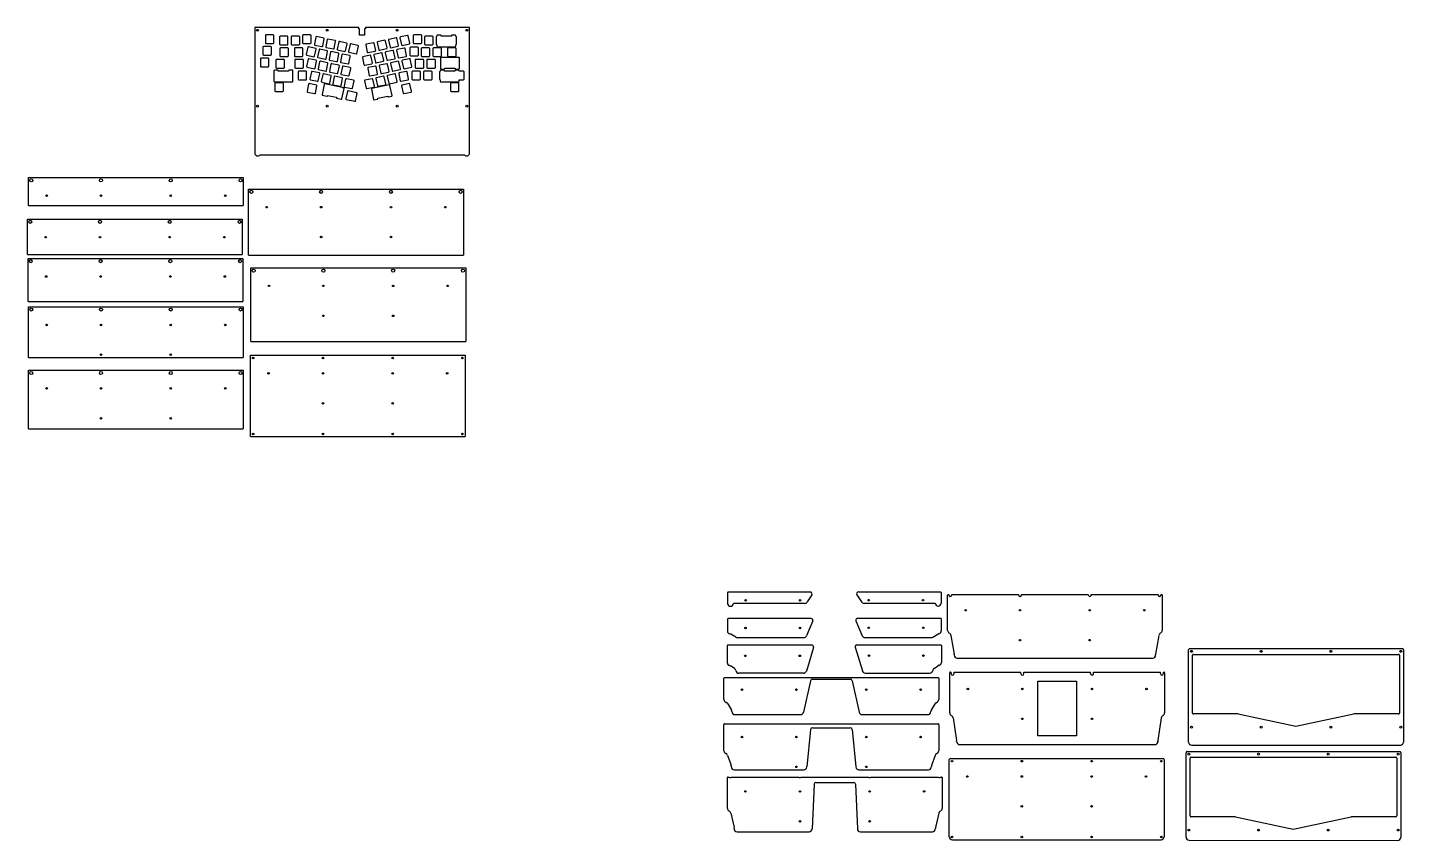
# Model space of a CAD drawing. Header units: millimetres. Extents: x -3370 to 1009, y -7 to 1403.
# Drawn here: x -3370 to -1120, y 74 to 1403 of the extents above; entities that cross this region are included whole.
import ezdxf

# ---------------------------------------------------------------- set-up
doc = ezdxf.new("R2010")
doc.units = ezdxf.units.MM
doc.layers.get('0').update_dxf_attribs({"lineweight": 25, "true_color": 0xffffff})

msp = doc.modelspace()

# ---------------------------------------------------------------- linework, layer by layer
at = {"color": 7, "linetype": 'Continuous', "lineweight": 25, "true_color": 0xffffff}
for p, q in [((-2998.5, 1403.4), (-2998.5, 1198.4)), ((-2828.4, 1403.4), (-2998.5, 1403.4)), ((-2828.4, 1401.4), (-2828.4, 1403.4)), ((-2827.3, 1401.4), (-2828.4, 1401.4)), ((-2827.3, 1390.7), (-2827.3, 1401.4)), ((-2818.9, 1401.4), (-2818.9, 1390.7)), ((-2817.7, 1401.4), (-2818.9, 1401.4)), ((-2817.7, 1403.4), (-2817.7, 1401.4)), ((-2647.2, 1403.4), (-2817.7, 1403.4)), ((-2647.2, 1198.4), (-2647.2, 1403.4)), ((-2981.2, 1390.4), (-2981.2, 1378.4)), ((-2968.2, 1391.4), (-2980.2, 1391.4)), ((-2980.2, 1377.4), (-2968.2, 1377.4)), ((-2967.2, 1378.4), (-2967.2, 1390.4)), ((-2958.2, 1388.3), (-2958.2, 1376.3)), ((-2945.2, 1389.3), (-2957.2, 1389.3)), ((-2957.2, 1375.3), (-2945.2, 1375.3)), ((-2944.2, 1376.3), (-2944.2, 1388.3)), ((-2939.1, 1388.3), (-2939.1, 1376.3)), ((-2926.1, 1389.3), (-2938.1, 1389.3)), ((-2938.1, 1375.3), (-2926.1, 1375.3)), ((-2925.1, 1376.3), (-2925.1, 1388.3)), ((-2920.5, 1390.4), (-2920.5, 1378.4)), ((-2907.5, 1391.4), (-2919.5, 1391.4)), ((-2919.5, 1377.4), (-2907.5, 1377.4)), ((-2906.5, 1378.4), (-2906.5, 1390.4)), ((-2898.6, 1387.8), (-2901.1, 1376)), ((-2900.3, 1374.8), (-2888.6, 1372.4)), ((-2885.7, 1386), (-2897.4, 1388.5)), ((-2887.4, 1373.1), (-2884.9, 1384.9)), ((-2879.9, 1383.8), (-2882.4, 1372.1)), ((-2867, 1382.1), (-2878.8, 1384.6)), ((-2868.7, 1369.2), (-2866.3, 1380.9)), ((-2861.3, 1379.9), (-2863.8, 1368.1)), ((-2848.4, 1378.1), (-2860.1, 1380.6)), ((-2850.1, 1365.2), (-2847.6, 1376.9)), ((-2842.7, 1375.9), (-2845.2, 1364.2)), ((-2829.8, 1374.2), (-2841.5, 1376.7)), ((-2831.5, 1361.2), (-2829, 1373)), ((-2818.9, 1390.7), (-2827.3, 1390.7)), ((-2817, 1375), (-2814.5, 1363.2)), ((-2804.5, 1378.6), (-2816.2, 1376.1)), ((-2800.8, 1366.1), (-2803.3, 1377.9)), ((-2798.4, 1378.9), (-2795.9, 1367.2)), ((-2785.9, 1382.6), (-2797.6, 1380.1)), ((-2782.2, 1370.1), (-2784.7, 1381.8)), ((-2779.7, 1382.9), (-2777.3, 1371.1)), ((-2767.2, 1386.6), (-2779, 1384.1)), ((-2776.1, 1370.4), (-2764.3, 1372.9)), ((-2763.6, 1374.1), (-2766.1, 1385.8)), ((-2761.1, 1386.8), (-2758.6, 1375.1)), ((-2748.6, 1390.5), (-2760.3, 1388)), ((-2757.4, 1374.3), (-2745.7, 1376.8)), ((-2744.9, 1378), (-2747.4, 1389.8)), ((-2739.5, 1390.4), (-2739.5, 1378.4)), ((-2726.5, 1391.4), (-2738.5, 1391.4)), ((-2738.5, 1377.4), (-2726.5, 1377.4)), ((-2725.5, 1378.4), (-2725.5, 1390.4)), ((-2720.9, 1388.3), (-2720.9, 1376.3)), ((-2707.9, 1389.3), (-2719.9, 1389.3)), ((-2719.9, 1375.3), (-2707.9, 1375.3)), ((-2706.9, 1376.3), (-2706.9, 1388.3)), ((-2701.8, 1388.3), (-2701.8, 1376.3)), ((-2700.8, 1389.9), (-2700.8, 1389.3)), ((-2700.8, 1389.3), (-2700.8, 1389.3)), ((-2700.8, 1375.3), (-2700.8, 1375.3)), ((-2700.8, 1375.3), (-2700.8, 1372.9)), ((-2694.8, 1390.9), (-2699.8, 1390.9)), ((-2693.8, 1389.3), (-2693.8, 1389.9)), ((-2676.9, 1389.3), (-2693.8, 1389.3)), ((-2676.9, 1389.9), (-2676.9, 1389.3)), ((-2670.9, 1390.9), (-2675.9, 1390.9)), ((-2669.9, 1389.3), (-2669.9, 1389.9)), ((-2669.8, 1389.3), (-2669.9, 1389.3)), ((-2669.9, 1372.9), (-2669.9, 1375.3)), ((-2669.9, 1375.3), (-2669.8, 1375.3)), ((-2668.8, 1376.3), (-2668.8, 1388.3)), ((-2989.4, 1352.3), (-2989.4, 1340.3)), ((-2976.4, 1353.3), (-2988.4, 1353.3)), ((-2985.4, 1371.4), (-2985.4, 1359.4)), ((-2972.4, 1372.4), (-2984.4, 1372.4)), ((-2984.4, 1358.4), (-2972.4, 1358.4)), ((-2975.4, 1340.3), (-2975.4, 1352.3)), ((-2971.4, 1359.4), (-2971.4, 1371.4)), ((-2964, 1350.2), (-2964, 1338.2)), ((-2951, 1351.2), (-2963, 1351.2)), ((-2957.6, 1369.2), (-2957.6, 1357.2)), ((-2944.6, 1370.2), (-2956.6, 1370.2)), ((-2956.6, 1356.2), (-2944.6, 1356.2)), ((-2950, 1338.2), (-2950, 1350.2)), ((-2943.6, 1357.2), (-2943.6, 1369.2)), ((-2933.8, 1369.2), (-2933.8, 1357.2)), ((-2933.1, 1350.2), (-2933.1, 1338.2)), ((-2920.8, 1370.2), (-2932.8, 1370.2)), ((-2932.8, 1356.2), (-2920.8, 1356.2)), ((-2920.1, 1351.2), (-2932.1, 1351.2)), ((-2919.8, 1357.2), (-2919.8, 1369.2)), ((-2919.1, 1338.2), (-2919.1, 1350.2)), ((-2911.9, 1371.1), (-2914.4, 1359.4)), ((-2911.2, 1351.5), (-2913.7, 1339.8)), ((-2913.6, 1358.2), (-2901.8, 1355.7)), ((-2898.9, 1369.4), (-2910.7, 1371.9)), ((-2898.2, 1349.8), (-2910, 1352.3)), ((-2900.7, 1356.5), (-2898.2, 1368.2)), ((-2893.2, 1367.2), (-2895.7, 1355.4)), ((-2895, 1354.2), (-2883.2, 1351.7)), ((-2880.3, 1365.4), (-2892, 1367.9)), ((-2882, 1352.5), (-2879.5, 1364.3)), ((-2881.7, 1370.9), (-2869.9, 1368.4)), ((-2874.6, 1363.2), (-2877.1, 1351.5)), ((-2876.3, 1350.3), (-2864.6, 1347.8)), ((-2861.7, 1361.5), (-2873.4, 1364)), ((-2863.4, 1348.6), (-2860.9, 1360.3)), ((-2863, 1366.9), (-2851.3, 1364.4)), ((-2856, 1359.2), (-2858.5, 1347.5)), ((-2843, 1357.5), (-2854.8, 1360)), ((-2844.8, 1344.6), (-2842.3, 1356.3)), ((-2844.4, 1363), (-2832.7, 1360.5)), ((-2822.4, 1354.3), (-2819.9, 1342.6)), ((-2809.9, 1358), (-2821.6, 1355.5)), ((-2813.3, 1362.5), (-2801.6, 1364.9)), ((-2806.2, 1345.5), (-2808.7, 1357.3)), ((-2803.7, 1358.3), (-2801.2, 1346.6)), ((-2791.2, 1362), (-2803, 1359.5)), ((-2794.7, 1366.4), (-2783, 1368.9)), ((-2787.6, 1349.5), (-2790, 1361.2)), ((-2785.1, 1362.3), (-2782.6, 1350.5)), ((-2772.6, 1366), (-2784.3, 1363.5)), ((-2781.4, 1349.8), (-2769.7, 1352.3)), ((-2768.9, 1353.4), (-2771.4, 1365.2)), ((-2766.5, 1366.2), (-2764, 1354.5)), ((-2754, 1369.9), (-2765.7, 1367.4)), ((-2762.8, 1353.7), (-2751.1, 1356.2)), ((-2745.3, 1352.3), (-2757.1, 1349.8)), ((-2750.3, 1357.4), (-2752.8, 1369.1)), ((-2744.9, 1370.3), (-2744.9, 1358.3)), ((-2741.7, 1339.8), (-2744.2, 1351.5)), ((-2731.9, 1371.3), (-2743.9, 1371.3)), ((-2743.9, 1357.3), (-2731.9, 1357.3)), ((-2736.3, 1350.2), (-2736.3, 1338.2)), ((-2723.3, 1351.2), (-2735.3, 1351.2)), ((-2730.9, 1358.3), (-2730.9, 1370.3)), ((-2726.3, 1369.2), (-2726.3, 1357.2)), ((-2713.3, 1370.2), (-2725.3, 1370.2)), ((-2725.3, 1356.2), (-2713.3, 1356.2)), ((-2722.3, 1338.2), (-2722.3, 1350.2)), ((-2717.2, 1350.2), (-2717.2, 1338.2)), ((-2704.2, 1351.2), (-2716.2, 1351.2)), ((-2712.3, 1357.2), (-2712.3, 1369.2)), ((-2707.2, 1369.2), (-2707.2, 1357.2)), ((-2694.2, 1370.2), (-2706.2, 1370.2)), ((-2706.2, 1356.2), (-2694.2, 1356.2)), ((-2703.2, 1338.2), (-2703.2, 1350.2)), ((-2699.8, 1371.9), (-2670.9, 1371.9)), ((-2694.7, 1353.5), (-2694.7, 1336.6)), ((-2664.8, 1354.5), (-2693.7, 1354.5)), ((-2693.2, 1357.2), (-2693.2, 1369.2)), ((-2683.4, 1369.2), (-2683.4, 1357.2)), ((-2670.4, 1370.2), (-2682.4, 1370.2)), ((-2682.4, 1356.2), (-2670.4, 1356.2)), ((-2669.4, 1357.2), (-2669.4, 1369.2)), ((-2663.8, 1336.6), (-2663.8, 1353.5)), ((-2988.4, 1339.3), (-2976.4, 1339.3)), ((-2967.1, 1332.7), (-2967.1, 1315.8)), ((-2961.1, 1333.7), (-2966.1, 1333.7)), ((-2963, 1337.2), (-2951, 1337.2)), ((-2960.1, 1332.1), (-2960.1, 1332.7)), ((-2943.2, 1332.1), (-2960.1, 1332.1)), ((-2943.2, 1332.7), (-2943.2, 1332.1)), ((-2937.2, 1333.7), (-2942.2, 1333.7)), ((-2936.2, 1315.8), (-2936.2, 1332.7)), ((-2932.1, 1337.2), (-2920.1, 1337.2)), ((-2927.7, 1331.1), (-2927.7, 1319.1)), ((-2914.7, 1332.1), (-2926.7, 1332.1)), ((-2913.7, 1319.1), (-2913.7, 1331.1)), ((-2912.9, 1338.6), (-2901.1, 1336.1)), ((-2905.8, 1330.9), (-2908.3, 1319.1)), ((-2892.9, 1329.2), (-2904.6, 1331.7)), ((-2900, 1336.8), (-2897.5, 1348.6)), ((-2892.5, 1347.5), (-2895, 1335.8)), ((-2894.6, 1316.2), (-2892.1, 1328)), ((-2894.3, 1334.6), (-2882.5, 1332.1)), ((-2879.6, 1345.8), (-2891.3, 1348.3)), ((-2874.3, 1325.2), (-2886, 1327.7)), ((-2881.3, 1332.9), (-2878.8, 1344.6)), ((-2873.9, 1343.6), (-2876.4, 1331.8)), ((-2875.6, 1330.6), (-2863.9, 1328.2)), ((-2861, 1341.8), (-2872.7, 1344.3)), ((-2862.7, 1328.9), (-2860.2, 1340.7)), ((-2855.3, 1339.6), (-2857.8, 1327.9)), ((-2857.7, 1346.3), (-2845.9, 1343.8)), ((-2842.3, 1337.9), (-2854.1, 1340.4)), ((-2844.1, 1325), (-2841.6, 1336.7)), ((-2818.7, 1341.8), (-2807, 1344.3)), ((-2813.8, 1336.7), (-2811.3, 1325)), ((-2801.2, 1340.4), (-2813, 1337.9)), ((-2800.1, 1345.8), (-2788.3, 1348.3)), ((-2797.6, 1327.9), (-2800.1, 1339.6)), ((-2795.1, 1340.7), (-2792.6, 1328.9)), ((-2782.6, 1344.3), (-2794.4, 1341.8)), ((-2791.4, 1328.2), (-2779.7, 1330.6)), ((-2778.9, 1331.8), (-2781.4, 1343.6)), ((-2769.3, 1327.7), (-2781.1, 1325.2)), ((-2776.5, 1344.6), (-2774, 1332.9)), ((-2764, 1348.3), (-2775.7, 1345.8)), ((-2772.8, 1332.1), (-2761.1, 1334.6)), ((-2763.2, 1328), (-2760.7, 1316.2)), ((-2760.3, 1335.8), (-2762.8, 1347.5)), ((-2750.7, 1331.7), (-2762.4, 1329.2)), ((-2757.9, 1348.6), (-2755.4, 1336.8)), ((-2754.2, 1336.1), (-2742.4, 1338.6)), ((-2747, 1319.1), (-2749.5, 1330.9)), ((-2741.6, 1331.1), (-2741.6, 1319.1)), ((-2728.6, 1332.1), (-2740.6, 1332.1)), ((-2735.3, 1337.2), (-2723.3, 1337.2)), ((-2727.6, 1319.1), (-2727.6, 1331.1)), ((-2722.6, 1331.1), (-2722.6, 1319.1)), ((-2709.6, 1332.1), (-2721.6, 1332.1)), ((-2716.2, 1337.2), (-2704.2, 1337.2)), ((-2708.6, 1319.1), (-2708.6, 1331.1)), ((-2696.4, 1331.1), (-2696.4, 1319.1)), ((-2695.3, 1332.1), (-2695.4, 1332.1)), ((-2695.3, 1332.7), (-2695.3, 1332.1)), ((-2689.3, 1333.7), (-2694.3, 1333.7)), ((-2693.7, 1335.6), (-2688.7, 1335.6)), ((-2688.3, 1332.1), (-2688.3, 1332.7)), ((-2671.4, 1332.1), (-2688.3, 1332.1)), ((-2687.7, 1336.6), (-2687.7, 1337.2)), ((-2687.7, 1337.2), (-2670.8, 1337.2)), ((-2671.4, 1332.7), (-2671.4, 1332.1)), ((-2670.8, 1337.2), (-2670.8, 1336.6)), ((-2665.4, 1333.7), (-2670.4, 1333.7)), ((-2669.8, 1335.6), (-2664.8, 1335.6)), ((-2664.4, 1332.1), (-2664.4, 1332.7)), ((-2657.2, 1332.1), (-2664.4, 1332.1)), ((-2656.2, 1319.1), (-2656.2, 1331.1)), ((-2966.1, 1314.8), (-2937.2, 1314.8)), ((-2965.8, 1312.1), (-2965.8, 1300.1)), ((-2952.8, 1313.1), (-2964.8, 1313.1)), ((-2951.8, 1300.1), (-2951.8, 1312.1)), ((-2926.7, 1318.1), (-2914.7, 1318.1)), ((-2910.6, 1310.9), (-2913.1, 1299.2)), ((-2897.7, 1309.2), (-2909.4, 1311.7)), ((-2907.5, 1318), (-2895.8, 1315.5)), ((-2899.4, 1296.2), (-2896.9, 1308)), ((-2887.2, 1326.9), (-2889.7, 1315.2)), ((-2888.9, 1314), (-2877.2, 1311.5)), ((-2884.9, 1310.4), (-2888.5, 1293.8)), ((-2855.5, 1305.2), (-2883.8, 1311.2)), ((-2876, 1312.3), (-2873.5, 1324)), ((-2868.5, 1323), (-2871, 1311.2)), ((-2870.3, 1310), (-2858.5, 1307.5)), ((-2855.6, 1321.2), (-2867.4, 1323.7)), ((-2857.3, 1308.3), (-2854.8, 1320)), ((-2857, 1326.7), (-2845.2, 1324.2)), ((-2853.2, 1304.7), (-2855.4, 1305.1)), ((-2849.9, 1319), (-2852.4, 1307.3)), ((-2851.6, 1306.1), (-2839.9, 1303.6)), ((-2837, 1317.3), (-2848.7, 1319.8)), ((-2838.7, 1304.4), (-2836.2, 1316.1)), ((-2819.1, 1316.1), (-2816.6, 1304.4)), ((-2806.6, 1319.8), (-2818.3, 1317.3)), ((-2815.4, 1303.6), (-2803.7, 1306.1)), ((-2810.1, 1324.2), (-2798.3, 1326.7)), ((-2778.8, 1309.6), (-2807, 1303.6)), ((-2802.9, 1307.3), (-2805.4, 1319)), ((-2800.5, 1320), (-2798, 1308.3)), ((-2788, 1323.7), (-2799.7, 1321.2)), ((-2796.8, 1307.5), (-2785.1, 1310)), ((-2784.3, 1311.2), (-2786.8, 1323)), ((-2781.8, 1324), (-2779.4, 1312.3)), ((-2778.2, 1311.5), (-2766.4, 1314)), ((-2774, 1292.3), (-2777.6, 1308.9)), ((-2765.7, 1315.2), (-2768.2, 1326.9)), ((-2759.5, 1315.5), (-2747.8, 1318)), ((-2758.4, 1308), (-2755.9, 1296.2)), ((-2745.9, 1311.7), (-2757.6, 1309.2)), ((-2742.2, 1299.2), (-2744.7, 1310.9)), ((-2740.6, 1318.1), (-2728.6, 1318.1)), ((-2721.6, 1318.1), (-2709.6, 1318.1)), ((-2695.4, 1318.1), (-2695.3, 1318.1)), ((-2695.3, 1318.1), (-2695.3, 1315.8)), ((-2694.3, 1314.8), (-2665.4, 1314.8)), ((-2678.6, 1312), (-2678.6, 1300)), ((-2665.6, 1313), (-2677.6, 1313)), ((-2664.6, 1300), (-2664.6, 1312)), ((-2664.4, 1315.8), (-2664.4, 1318.1)), ((-2664.4, 1318.1), (-2657.2, 1318.1)), ((-2964.8, 1299.1), (-2952.8, 1299.1)), ((-2912.3, 1298), (-2900.6, 1295.5)), ((-2887.7, 1292.6), (-2885.5, 1292.2)), ((-2885.4, 1292.2), (-2880.5, 1291.1)), ((-2879.3, 1291.9), (-2879.2, 1292.5)), ((-2879.1, 1292.4), (-2876.9, 1292)), ((-2876.8, 1291.9), (-2865.1, 1289.5)), ((-2865, 1289.4), (-2865.1, 1288.9)), ((-2864.3, 1287.7), (-2862.1, 1287.2)), ((-2862, 1287.2), (-2857.2, 1286.1)), ((-2856, 1286.9), (-2852.4, 1303.5)), ((-2847.1, 1298.9), (-2849.6, 1287.2)), ((-2848.8, 1286), (-2834.8, 1283)), ((-2831.8, 1296.7), (-2845.9, 1299.7)), ((-2833.6, 1283.8), (-2831.1, 1295.5)), ((-2807.8, 1302.4), (-2804.2, 1285.9)), ((-2803.1, 1285.1), (-2798.2, 1286.1)), ((-2797.5, 1287.9), (-2781, 1291.4)), ((-2797.4, 1287.3), (-2797.5, 1287.9)), ((-2781, 1291.4), (-2780.9, 1290.8)), ((-2779.7, 1290.1), (-2774.8, 1291.1)), ((-2754.7, 1295.5), (-2743, 1298)), ((-2677.6, 1299), (-2665.6, 1299)), ((-2998.5, 1195.4), (-2998.5, 1195.4)), ((-3368.6, 1158), (-3017.3, 1158)), ((-3368.6, 1112.5), (-3368.6, 1158)), ((-3017.3, 1158), (-3017.3, 1112.5)), ((-3008.6, 1139.3), (-2657.3, 1139.3)), ((-3008.6, 1031.3), (-3008.6, 1139.3)), ((-2657.3, 1139.3), (-2657.3, 1031.3)), ((-3370.2, 1090.2), (-3018.9, 1090.2)), ((-3370.2, 1032.2), (-3370.2, 1090.2)), ((-3018.9, 1090.2), (-3018.9, 1032.2)), ((-3369.3, 1025.9), (-3018, 1025.9)), ((-3369.3, 955.4), (-3369.3, 1025.9)), ((-3018, 1025.9), (-3018, 955.4)), ((-3004.9, 1010.5), (-2653.6, 1010.5)), ((-3004.9, 890), (-3004.9, 1010.5)), ((-2653.6, 1010.5), (-2653.6, 890)), ((-3368.6, 946.8), (-3017.3, 946.8)), ((-3368.6, 863.8), (-3368.6, 946.8)), ((-3017.3, 946.8), (-3017.3, 863.8)), ((-3005.7, 867.5), (-2654.4, 867.5)), ((-3005.7, 734.5), (-3005.7, 867.5)), ((-2654.4, 867.5), (-2654.4, 734.5)), ((-3368.6, 843), (-3017.3, 843)), ((-3368.6, 747.5), (-3368.6, 843)), ((-3017.3, 843), (-3017.3, 747.5)), ((-2225.3, 479.4), (-2225.3, 461.9)), ((-2090.2, 480.4), (-2224.3, 480.4)), ((-2011.3, 480.7), (-1877.1, 480.7)), ((-1876.1, 479.7), (-1876.1, 462.2)), ((-1865.6, 417.8), (-1865.6, 475.2)), ((-1864.6, 476.2), (-1863.6, 476.2)), ((-1858.6, 476.2), (-1749.5, 476.2)), ((-1744.5, 476.2), (-1635.5, 476.2)), ((-1630.5, 476.2), (-1521.4, 476.2)), ((-1516.4, 476.2), (-1515.4, 476.2)), ((-1514.4, 475.2), (-1514.4, 417.8)), ((-2225.6, 436.2), (-2225.6, 416.7)), ((-2225.6, 434.2), (-2225.6, 416.7)), ((-2088.7, 437.2), (-2224.6, 437.2)), ((-2012.8, 437.5), (-1876.8, 437.5)), ((-1875.8, 436.5), (-1875.8, 417)), ((-1875.8, 434.5), (-1875.8, 417)), ((-2225.8, 392.7), (-2225.8, 365.2)), ((-2225.8, 390.7), (-2225.8, 365.2)), ((-2225.8, 388.7), (-2225.8, 371.2)), ((-2087.7, 393.7), (-2224.8, 393.7)), ((-2013.7, 394), (-1876.6, 394)), ((-1875.6, 393), (-1875.6, 365.5)), ((-1875.6, 391), (-1875.6, 365.5)), ((-1875.6, 389), (-1875.6, 371.5)), ((-1471.3, 235), (-1471.3, 386)), ((-1469.3, 388), (-1301.2, 388)), ((-1290.5, 388), (-1122, 388)), ((-1120, 386), (-1120, 235)), ((-1464.8, 282.6), (-1464.8, 377)), ((-1463.3, 378.5), (-1301.2, 378.5)), ((-1290.6, 378.5), (-1128, 378.5)), ((-1126.5, 377), (-1126.5, 282.6)), ((-2231.3, 304.7), (-2231.3, 339.5)), ((-2230.3, 340.5), (-1881, 340.5)), ((-1880, 339.5), (-1880, 304.7)), ((-1861.9, 282.8), (-1861.9, 348.5)), ((-1860.9, 349.5), (-1859.9, 349.5)), ((-1854.9, 349.5), (-1745.8, 349.5)), ((-1740.8, 349.5), (-1631.7, 349.5)), ((-1626.7, 349.5), (-1517.6, 349.5)), ((-1512.6, 349.5), (-1511.6, 349.5)), ((-1510.6, 348.5), (-1510.6, 282.8)), ((-1880, 337.5), (-1880, 310)), ((-1880, 335.5), (-1880, 310)), ((-1880, 333.5), (-1880, 316)), ((-1390.6, 281.1), (-1463.3, 281.1)), ((-1390.6, 281.1), (-1295.9, 261)), ((-1295.9, 261), (-1201.2, 281.1)), ((-1128, 281.1), (-1201.2, 281.1)), ((-2231.3, 221), (-2231.3, 264)), ((-2230.3, 265), (-1881, 265)), ((-1880, 264), (-1880, 221)), ((-1862.7, 80.4), (-1862.7, 206.4)), ((-1860.7, 208.4), (-1513.4, 208.4)), ((-1511.4, 206.4), (-1511.4, 80.4)), ((-1475.6, 79.7), (-1475.6, 217.7)), ((-1473.6, 219.7), (-1305.6, 219.7)), ((-1469.1, 114.4), (-1469.1, 208.7)), ((-1467.6, 210.2), (-1305.5, 210.2)), ((-1294.9, 219.7), (-1126.3, 219.7)), ((-1294.9, 210.2), (-1132.3, 210.2)), ((-1130.8, 208.7), (-1130.8, 114.4)), ((-1124.3, 217.7), (-1124.3, 79.2)), ((-2225.6, 126.8), (-2225.6, 177)), ((-2224.6, 178), (-2223.1, 178)), ((-2219.1, 178), (-2109, 178)), ((-2105, 178), (-1995, 178)), ((-1991, 178), (-1880.9, 178)), ((-1876.9, 178), (-1875.4, 178)), ((-1874.4, 177), (-1874.4, 126.8)), ((-1394.9, 112.9), (-1467.6, 112.9)), ((-1394.9, 112.9), (-1300.2, 92.7)), ((-1300.2, 92.7), (-1205.5, 112.9)), ((-1132.3, 112.9), (-1205.5, 112.9))]:
    msp.add_line(p, q, dxfattribs=at)
for p, q in [((-2998.5, 1195.4), (-2998.5, 1195.4)), ((-2990, 1195.4), (-2655.6, 1195.4)), ((-2647.2, 1195.4), (-2647.2, 1195.4)), ((-3368.6, 1112.5), (-3017.3, 1112.5)), ((-3370.2, 1032.2), (-3018.9, 1032.2)), ((-3008.6, 1031.3), (-2657.3, 1031.3)), ((-3369.3, 955.4), (-3018, 955.4)), ((-3004.9, 890), (-2653.6, 890)), ((-3368.6, 863.8), (-3017.3, 863.8)), ((-3368.6, 747.5), (-3017.3, 747.5)), ((-3005.7, 734.5), (-2654.4, 734.5)), ((-2087.6, 475.8), (-2095.1, 464.2)), ((-2013.8, 476.1), (-2006.3, 464.5)), ((-1863.6, 475.8), (-1863.6, 476.2)), ((-1858.6, 475.8), (-1858.6, 476.2)), ((-1749.5, 475.8), (-1749.5, 476.2)), ((-1744.5, 475.8), (-1744.5, 476.2)), ((-1635.5, 475.8), (-1635.5, 476.2)), ((-1630.5, 475.8), (-1630.5, 476.2)), ((-1521.4, 475.8), (-1521.4, 476.2)), ((-1516.4, 475.8), (-1516.4, 476.2)), ((-2099.3, 461.9), (-2215.8, 461.9)), ((-2002.1, 462.2), (-1885.6, 462.2)), ((-2085.9, 433.1), (-2096.3, 408.8)), ((-2015.5, 433.3), (-2005.1, 409)), ((-2211.8, 406.5), (-2219.9, 411.4)), ((-2100.9, 405.7), (-2209.2, 405.7)), ((-2000.5, 406), (-1892.2, 406)), ((-1889.6, 406.7), (-1881.6, 411.7)), ((-1860.1, 409.6), (-1854.7, 378.8)), ((-1519.9, 409.6), (-1525.3, 378.8)), ((-2084.8, 389.9), (-2096.5, 351.3)), ((-2016.6, 390.1), (-2004.9, 351.6)), ((-1301.2, 388), (-1290.5, 388)), ((-1849.6, 372.2), (-1732.5, 372.2)), ((-1732.5, 372.2), (-1530.4, 372.2)), ((-1301.2, 378.5), (-1290.6, 378.5)), ((-2213.8, 355.4), (-2219.7, 359.5)), ((-2101.3, 347.7), (-2206.8, 347.7)), ((-2086.9, 337.9), (-2024.4, 337.9)), ((-2000.2, 348), (-1894.6, 348)), ((-1887.6, 355.7), (-1881.7, 359.8)), ((-1859.9, 347), (-1859.9, 349.5)), ((-1859.9, 347), (-1859.9, 347.5)), ((-1854.9, 347), (-1854.9, 349.5)), ((-1854.9, 347), (-1854.9, 347.5)), ((-1745.8, 347), (-1745.8, 349.5)), ((-1745.8, 347), (-1745.8, 347.5)), ((-1740.8, 347), (-1740.8, 349.5)), ((-1740.8, 347), (-1740.8, 347.5)), ((-1631.7, 347), (-1631.7, 349.5)), ((-1631.7, 347), (-1631.7, 347.5)), ((-1626.7, 347), (-1626.7, 349.5)), ((-1626.7, 347), (-1626.7, 347.5)), ((-1517.6, 347), (-1517.6, 349.5)), ((-1517.6, 347), (-1517.6, 347.5)), ((-1512.6, 347), (-1512.6, 349.5)), ((-1512.6, 347), (-1512.6, 347.5)), ((-2089.9, 335.5), (-2100.9, 284)), ((-2021.5, 335.5), (-2010.4, 284)), ((-2225.1, 297.8), (-2219, 287.4)), ((-1886.2, 297.8), (-1892.3, 287.4)), ((-2213.3, 280), (-2105.8, 280)), ((-2005.5, 280), (-1898, 280)), ((-1856.5, 274.5), (-1851, 237.5)), ((-1516.1, 274.5), (-1521.6, 237.5)), ((-2089.7, 255.7), (-2095.9, 194.5)), ((-2086.7, 258.4), (-2024.6, 258.4)), ((-2021.6, 255.7), (-2015.5, 194.5)), ((-1845.9, 231), (-1526.6, 231)), ((-1466.3, 230), (-1125, 230)), ((-2225.4, 213.4), (-2219.6, 197.3)), ((-1885.9, 213.4), (-1891.7, 197.1)), ((-1305.6, 219.7), (-1294.9, 219.7)), ((-1305.5, 210.2), (-1294.9, 210.2)), ((-2219.3, 195.6), (-2219.3, 195)), ((-2214.3, 190), (-2100.8, 190)), ((-2010.5, 190), (-1897, 190)), ((-1892, 195.4), (-1892, 195)), ((-2083.9, 166.3), (-2087, 93.3)), ((-2080.9, 169.2), (-2019.1, 169.2)), ((-2016.1, 166.3), (-2013.1, 93.3)), ((-2220, 118.8), (-2214.7, 95.2)), ((-1880, 118.8), (-1885.3, 95.2)), ((-2209.6, 88.5), (-2092, 88.5)), ((-2008.1, 88.5), (-1890.4, 88.5)), ((-1857.7, 75.4), (-1516.4, 75.4)), ((-1470.6, 74.7), (-1129.3, 74.3))]:
    msp.add_line(p, q)
at = {"flags": 128}
msp.add_lwpolyline([(-1718, 334.7), (-1654.6, 334.7), (-1654.6, 245.3), (-1718, 245.3)], close=True, dxfattribs=at)
at = {"color": 7, "linetype": 'Continuous', "lineweight": 25, "true_color": 0xffffff}
for centre, radius in [((-2994, 1398.9), 1.55), ((-2879.9, 1398.9), 1.55), ((-2765.8, 1398.9), 1.55), ((-2651.7, 1398.9), 1.55), ((-2994, 1275), 1.55), ((-2879.9, 1275), 1.55), ((-2765.8, 1275), 1.55), ((-2651.7, 1275), 1.55), ((-3364.1, 1153.5), 2.5), ((-3250, 1153.5), 2.5), ((-3135.9, 1153.5), 2.5), ((-3021.8, 1153.5), 2.5), ((-3339, 1128.5), 1.25), ((-3250, 1128.5), 1.25), ((-3135.9, 1128.5), 1.25), ((-3046.8, 1128.5), 1.25), ((-3004.1, 1134.8), 2.5), ((-2890, 1134.8), 2.5), ((-2775.9, 1134.8), 2.5), ((-2661.8, 1134.8), 2.5), ((-2979, 1109.7), 1.25), ((-2890, 1109.7), 1.25), ((-2775.9, 1109.7), 1.25), ((-2686.8, 1109.7), 1.25), ((-3365.7, 1085.7), 2.5), ((-3251.6, 1085.7), 2.5), ((-3137.5, 1085.7), 2.5), ((-3023.4, 1085.7), 2.5), ((-3340.6, 1060.7), 1.25), ((-3251.6, 1060.7), 1.25), ((-3137.5, 1060.7), 1.25), ((-3048.4, 1060.7), 1.25), ((-2890, 1060.9), 1.25), ((-2775.9, 1060.9), 1.25), ((-3364.8, 1021.4), 2.5), ((-3250.7, 1021.4), 2.5), ((-3136.6, 1021.4), 2.5), ((-3022.5, 1021.4), 2.5), ((-3339.7, 996.4), 1.25), ((-3250.7, 996.4), 1.25), ((-3136.6, 996.4), 1.25), ((-3047.5, 996.4), 1.25), ((-3000.4, 1006), 2.5), ((-2886.3, 1006), 2.5), ((-2772.2, 1006), 2.5), ((-2658.1, 1006), 2.5), ((-2975.3, 981), 1.25), ((-2886.3, 981), 1.25), ((-2772.2, 981), 1.25), ((-2683.1, 981), 1.25), ((-3364.1, 942.3), 2.5), ((-3250, 942.3), 2.5), ((-3135.9, 942.3), 2.5), ((-3021.8, 942.3), 2.5), ((-2886.3, 932.1), 1.25), ((-2772.2, 932.1), 1.25), ((-3339, 917.2), 1.25), ((-3250, 917.2), 1.25), ((-3135.9, 917.2), 1.25), ((-3046.8, 917.2), 1.25), ((-3250, 868.4), 1.25), ((-3135.9, 868.4), 1.25), ((-3001.2, 863), 1.25), ((-2887.1, 863), 1.25), ((-2773, 863), 1.25), ((-2658.9, 863), 1.25), ((-3364.1, 838.5), 2.5), ((-3250, 838.5), 2.5), ((-3135.9, 838.5), 2.5), ((-3021.8, 838.5), 2.5), ((-2976.1, 837.9), 1.25), ((-2887.1, 837.9), 1.25), ((-2773, 837.9), 1.25), ((-2683.9, 837.9), 1.25), ((-3339, 813.5), 1.25), ((-3250, 813.5), 1.25), ((-3135.9, 813.5), 1.25), ((-3046.8, 813.5), 1.25), ((-2887.1, 789), 1.25), ((-2773, 789), 1.25), ((-3250, 764.6), 1.25), ((-3135.9, 764.6), 1.25), ((-3001.2, 739), 1.25), ((-2887.1, 739), 1.25), ((-2773, 739), 1.25), ((-2658.9, 739), 1.25), ((-2195.7, 466.9), 1.25), ((-2106.7, 466.9), 1.25), ((-1994.7, 467.2), 1.25), ((-1905.7, 467.2), 1.25), ((-1836.1, 450.7), 1.25), ((-1747, 450.7), 1.25), ((-1633, 450.7), 1.25), ((-1543.9, 450.7), 1.25), ((-2196, 421.7), 1.25), ((-2107, 421.7), 1.25), ((-1994.4, 422), 1.25), ((-1905.4, 422), 1.25), ((-1747, 401.8), 1.25), ((-1633, 401.8), 1.25), ((-1466.8, 383.5), 1.55), ((-1352.7, 383.5), 1.55), ((-1238.6, 383.5), 1.55), ((-1124.5, 383.5), 1.55), ((-2196.2, 376.2), 1.25), ((-2107.2, 376.2), 1.25), ((-1994.2, 376.5), 1.25), ((-1905.2, 376.5), 1.25), ((-2201.7, 320.9), 1.25), ((-2112.7, 320.9), 1.25), ((-1998.6, 320.9), 1.25), ((-1909.6, 320.9), 1.25), ((-1832.4, 322), 1.25), ((-1743.3, 322), 1.25), ((-1629.2, 322), 1.25), ((-1540.2, 322), 1.25), ((-1743.3, 273.1), 1.25), ((-1629.2, 273.1), 1.25), ((-1466.8, 259.6), 1.55), ((-1352.7, 259.6), 1.55), ((-1238.6, 259.6), 1.55), ((-1124.5, 259.6), 1.55), ((-2201.7, 243.4), 1.25), ((-2112.7, 243.4), 1.25), ((-1998.6, 243.4), 1.25), ((-1909.6, 243.4), 1.25), ((-1858.2, 203.9), 1.25), ((-1744.1, 203.9), 1.25), ((-1630, 203.9), 1.25), ((-1515.9, 203.9), 1.25), ((-1471.1, 215.2), 1.55), ((-1357, 215.2), 1.55), ((-1242.9, 215.2), 1.55), ((-1128.8, 215.2), 1.55), ((-2112.7, 194.6), 1.25), ((-1998.6, 194.6), 1.25), ((-1833.2, 178.9), 1.25), ((-1744.1, 178.9), 1.25), ((-1630, 178.9), 1.25), ((-1541, 178.9), 1.25), ((-2196.1, 154.4), 1.25), ((-2107, 154.4), 1.25), ((-1993, 154.4), 1.25), ((-1903.9, 154.4), 1.25), ((-1744.1, 130), 1.25), ((-1630, 130), 1.25), ((-2107, 105.6), 1.25), ((-1993, 105.6), 1.25), ((-1471.1, 91.3), 1.55), ((-1357, 91.3), 1.55), ((-1242.9, 91.3), 1.55), ((-1128.8, 91.3), 1.55), ((-1858.2, 80), 1.25), ((-1744.1, 80), 1.25), ((-1630, 80), 1.25), ((-1515.9, 80), 1.25)]:
    msp.add_circle(centre, radius, dxfattribs=at)
for centre, radius, start, end in [((-2980.2, 1390.4), 1, 90, 180), ((-2980.2, 1378.4), 1, 180, 270), ((-2968.2, 1390.4), 1, 0, 90), ((-2968.2, 1378.4), 1, 270, 0), ((-2957.2, 1388.3), 1, 90, 180), ((-2957.2, 1376.3), 1, 180, 270), ((-2945.2, 1388.3), 1, 0, 90), ((-2945.2, 1376.3), 1, 270, 0), ((-2938.1, 1388.3), 1, 90, 180), ((-2938.1, 1376.3), 1, 180, 270), ((-2926.1, 1388.3), 1, 0, 90), ((-2926.1, 1376.3), 1, 270, 0), ((-2919.5, 1390.4), 1, 90, 180), ((-2919.5, 1378.4), 1, 180, 270), ((-2907.5, 1390.4), 1, 0, 90), ((-2907.5, 1378.4), 1, 270, 0), ((-2900.1, 1375.8), 1, 168, 258), ((-2897.6, 1387.6), 1, 78, 168), ((-2888.4, 1373.3), 1, 258, 348), ((-2885.9, 1385.1), 1, 348, 78), ((-2879, 1383.6), 1, 78, 168), ((-2867.2, 1381.1), 1, 348, 78), ((-2860.3, 1379.6), 1, 78, 168), ((-2848.6, 1377.1), 1, 348, 78), ((-2841.7, 1375.7), 1, 78, 168), ((-2830, 1373.2), 1, 348, 78), ((-2816, 1375.2), 1, 102, 192), ((-2804.3, 1377.7), 1, 12, 102), ((-2797.4, 1379.1), 1, 102, 192), ((-2785.7, 1381.6), 1, 12, 102), ((-2778.8, 1383.1), 1, 102, 192), ((-2767, 1385.6), 1, 12, 102), ((-2764.5, 1373.8), 1, 282, 12), ((-2760.1, 1387), 1, 102, 192), ((-2757.6, 1375.3), 1, 192, 282), ((-2748.4, 1389.5), 1, 12, 102), ((-2745.9, 1377.8), 1, 282, 12), ((-2738.5, 1390.4), 1, 90, 180), ((-2738.5, 1378.4), 1, 180, 270), ((-2726.5, 1390.4), 1, 0, 90), ((-2726.5, 1378.4), 1, 270, 0), ((-2719.9, 1388.3), 1, 90, 180), ((-2719.9, 1376.3), 1, 180, 270), ((-2707.9, 1388.3), 1, 0, 90), ((-2707.9, 1376.3), 1, 270, 0), ((-2700.8, 1388.3), 1, 90, 180), ((-2700.8, 1376.3), 1, 180, 270), ((-2699.8, 1389.9), 1, 90, 180.0001), ((-2699.8, 1372.9), 1, 179.9999, 270), ((-2694.8, 1389.9), 1, 359.9999, 90), ((-2675.9, 1389.9), 1, 90.0001, 180.0001), ((-2670.9, 1389.9), 1, 359.9999, 90.0001), ((-2670.9, 1372.9), 1, 269.9999, 0.0001), ((-2669.8, 1388.3), 1, 0, 90), ((-2669.8, 1376.3), 1, 270, 0), ((-2988.4, 1352.3), 1, 90, 180), ((-2984.4, 1371.4), 1, 90, 180), ((-2984.4, 1359.4), 1, 180, 270), ((-2976.4, 1352.3), 1, 0, 90), ((-2972.4, 1371.4), 1, 0, 90), ((-2972.4, 1359.4), 1, 270, 0), ((-2963, 1350.2), 1, 90, 180), ((-2956.6, 1369.2), 1, 90, 180), ((-2956.6, 1357.2), 1, 180, 270), ((-2951, 1350.2), 1, 0, 90), ((-2944.6, 1369.2), 1, 0, 90), ((-2944.6, 1357.2), 1, 270, 0), ((-2932.8, 1369.2), 1, 90, 180), ((-2932.8, 1357.2), 1, 180, 270), ((-2932.1, 1350.2), 1, 90, 180), ((-2920.8, 1369.2), 1, 0, 90), ((-2920.8, 1357.2), 1, 270, 0), ((-2920.1, 1350.2), 1, 0, 90), ((-2913.4, 1359.2), 1, 168, 258), ((-2910.9, 1370.9), 1, 78, 168), ((-2910.2, 1351.3), 1, 78, 168), ((-2901.6, 1356.7), 1, 258, 348), ((-2899.1, 1368.4), 1, 348, 78), ((-2894.7, 1355.2), 1, 168, 258), ((-2892.2, 1367), 1, 78, 168), ((-2883, 1352.7), 1, 258, 348), ((-2881.5, 1371.9), 1, 168, 258), ((-2880.5, 1364.5), 1, 348, 78), ((-2876.1, 1351.3), 1, 168, 258), ((-2873.6, 1363), 1, 78, 168), ((-2869.7, 1369.4), 1, 258, 348), ((-2862.8, 1367.9), 1, 168, 258), ((-2861.9, 1360.5), 1, 348, 78), ((-2855, 1359), 1, 78, 168), ((-2851.1, 1365.4), 1, 258, 348), ((-2844.2, 1363.9), 1, 168, 258), ((-2843.2, 1356.5), 1, 348, 78), ((-2832.5, 1361.4), 1, 258, 348), ((-2821.4, 1354.6), 1, 102, 192), ((-2813.5, 1363.4), 1, 192, 282), ((-2809.7, 1357.1), 1, 12, 102), ((-2802.8, 1358.5), 1, 102, 192), ((-2801.8, 1365.9), 1, 282, 12), ((-2794.9, 1367.4), 1, 192, 282), ((-2791, 1361), 1, 12, 102), ((-2784.1, 1362.5), 1, 102, 192), ((-2783.2, 1369.9), 1, 282, 12), ((-2781.6, 1350.7), 1, 192, 282), ((-2776.3, 1371.4), 1, 192, 282), ((-2772.4, 1365), 1, 12, 102), ((-2769.9, 1353.2), 1, 282, 12), ((-2765.5, 1366.4), 1, 102, 192), ((-2763, 1354.7), 1, 192, 282), ((-2753.8, 1368.9), 1, 12, 102), ((-2751.3, 1357.2), 1, 282, 12), ((-2745.1, 1351.3), 1, 12, 102), ((-2743.9, 1370.3), 1, 90, 180), ((-2743.9, 1358.3), 1, 180, 270), ((-2735.3, 1350.2), 1, 90, 180), ((-2731.9, 1370.3), 1, 0, 90), ((-2731.9, 1358.3), 1, 270, 0), ((-2725.3, 1369.2), 1, 90, 180), ((-2725.3, 1357.2), 1, 180, 270), ((-2723.3, 1350.2), 1, 0, 90), ((-2716.2, 1350.2), 1, 90, 180), ((-2713.3, 1369.2), 1, 0, 90), ((-2713.3, 1357.2), 1, 270, 0), ((-2706.2, 1369.2), 1, 90, 180), ((-2706.2, 1357.2), 1, 180, 270), ((-2704.2, 1350.2), 1, 0, 90), ((-2693.7, 1353.5), 1, 89.9999, 180.0001), ((-2694.2, 1369.2), 1, 0, 90), ((-2694.2, 1357.2), 1, 270, 0), ((-2682.4, 1369.2), 1, 90, 180), ((-2682.4, 1357.2), 1, 180, 270), ((-2670.4, 1369.2), 1, 0, 90), ((-2670.4, 1357.2), 1, 270, 0), ((-2664.8, 1353.5), 1, 359.9999, 90), ((-2988.4, 1340.3), 1, 180, 270), ((-2976.4, 1340.3), 1, 270, 0), ((-2966.1, 1332.7), 1, 90, 180.0001), ((-2963, 1338.2), 1, 180, 270), ((-2961.1, 1332.7), 1, 359.9999, 90), ((-2951, 1338.2), 1, 270, 0), ((-2942.2, 1332.7), 1, 90.0001, 180.0001), ((-2937.2, 1332.7), 1, 359.9999, 90.0001), ((-2932.1, 1338.2), 1, 180, 270), ((-2926.7, 1331.1), 1, 90, 180), ((-2920.1, 1338.2), 1, 270, 0), ((-2914.7, 1331.1), 1, 0, 90), ((-2912.7, 1339.5), 1, 168, 258), ((-2904.8, 1330.7), 1, 78, 168), ((-2900.9, 1337.1), 1, 258, 348), ((-2898.4, 1348.8), 1, 348, 78), ((-2894, 1335.6), 1, 168, 258), ((-2893.1, 1328.2), 1, 348, 78), ((-2891.5, 1347.3), 1, 78, 168), ((-2886.2, 1326.7), 1, 78, 168), ((-2882.3, 1333.1), 1, 258, 348), ((-2879.8, 1344.8), 1, 348, 78), ((-2875.4, 1331.6), 1, 168, 258), ((-2872.9, 1343.4), 1, 78, 168), ((-2864.4, 1348.8), 1, 258, 348), ((-2863.7, 1329.1), 1, 258, 348), ((-2861.2, 1340.9), 1, 348, 78), ((-2857.5, 1347.3), 1, 168, 258), ((-2856.8, 1327.7), 1, 168, 258), ((-2854.3, 1339.4), 1, 78, 168), ((-2845.7, 1344.8), 1, 258, 348), ((-2842.5, 1336.9), 1, 348, 78), ((-2818.9, 1342.8), 1, 192, 282), ((-2812.8, 1336.9), 1, 102, 192), ((-2807.2, 1345.3), 1, 282, 12), ((-2800.3, 1346.8), 1, 192, 282), ((-2801, 1339.4), 1, 12, 102), ((-2798.5, 1327.7), 1, 282, 12), ((-2794.1, 1340.9), 1, 102, 192), ((-2791.6, 1329.1), 1, 192, 282), ((-2788.5, 1349.3), 1, 282, 12), ((-2782.4, 1343.4), 1, 12, 102), ((-2779.9, 1331.6), 1, 282, 12), ((-2775.5, 1344.8), 1, 102, 192), ((-2773, 1333.1), 1, 192, 282), ((-2769.1, 1326.7), 1, 12, 102), ((-2763.8, 1347.3), 1, 12, 102), ((-2762.2, 1328.2), 1, 102, 192), ((-2761.3, 1335.6), 1, 282, 12), ((-2756.9, 1348.8), 1, 102, 192), ((-2754.4, 1337.1), 1, 192, 282), ((-2750.5, 1330.7), 1, 12, 102), ((-2742.6, 1339.5), 1, 282, 12), ((-2740.6, 1331.1), 1, 90, 180), ((-2735.3, 1338.2), 1, 180, 270), ((-2728.6, 1331.1), 1, 0, 90), ((-2723.3, 1338.2), 1, 270, 0), ((-2721.6, 1331.1), 1, 90, 180), ((-2716.2, 1338.2), 1, 180, 270), ((-2709.6, 1331.1), 1, 0, 90), ((-2704.2, 1338.2), 1, 270, 0), ((-2695.4, 1331.1), 1, 90, 180), ((-2694.3, 1332.7), 1, 90, 180.0001), ((-2693.7, 1336.6), 1, 179.9999, 270.0001), ((-2689.3, 1332.7), 1, 359.9999, 90), ((-2688.7, 1336.6), 1, 270.0001, 0.0001), ((-2670.4, 1332.7), 1, 90.0001, 180.0001), ((-2669.8, 1336.6), 1, 179.9999, 270), ((-2665.4, 1332.7), 1, 359.9999, 90.0001), ((-2664.8, 1336.6), 1, 270, 0.0001), ((-2657.2, 1331.1), 1, 0, 90), ((-2966.1, 1315.8), 1, 179.9999, 270), ((-2964.8, 1312.1), 1, 90, 180), ((-2952.8, 1312.1), 1, 0, 90), ((-2937.2, 1315.8), 1, 269.9999, 0.0001), ((-2926.7, 1319.1), 1, 180, 270), ((-2914.7, 1319.1), 1, 270, 0), ((-2909.6, 1310.7), 1, 78, 168), ((-2907.3, 1318.9), 1, 168, 258), ((-2897.9, 1308.2), 1, 348, 78), ((-2895.6, 1316.4), 1, 258, 348), ((-2888.7, 1315), 1, 168, 258), ((-2884, 1310.2), 1, 77.9999, 168.0001), ((-2877, 1312.5), 1, 258, 348), ((-2874.5, 1324.2), 1, 348, 78), ((-2870.1, 1311), 1, 168, 258), ((-2867.6, 1322.8), 1, 78, 168), ((-2858.3, 1308.5), 1, 258, 348), ((-2855.8, 1320.3), 1, 348, 78), ((-2855.7, 1304.2), 1, 72.585, 78), ((-2851.4, 1307.1), 1, 168, 258), ((-2848.9, 1318.8), 1, 78, 168), ((-2845, 1325.2), 1, 258, 348), ((-2837.2, 1316.3), 1, 348, 78), ((-2818.1, 1316.3), 1, 102, 192), ((-2810.3, 1325.2), 1, 192, 282), ((-2806.4, 1318.8), 1, 12, 102), ((-2803.9, 1307.1), 1, 282, 12), ((-2799.5, 1320.3), 1, 102, 192), ((-2797, 1308.5), 1, 192, 282), ((-2787.8, 1322.8), 1, 12, 102), ((-2785.3, 1311), 1, 282, 12), ((-2780.9, 1324.2), 1, 102, 192), ((-2778.4, 1312.5), 1, 192, 282), ((-2778.5, 1308.7), 1, 11.9999, 102), ((-2766.6, 1315), 1, 282, 12), ((-2759.7, 1316.4), 1, 192, 282), ((-2757.4, 1308.2), 1, 102, 192), ((-2748, 1318.9), 1, 282, 12), ((-2745.7, 1310.7), 1, 12, 102), ((-2740.6, 1319.1), 1, 180, 270), ((-2728.6, 1319.1), 1, 270, 0), ((-2721.6, 1319.1), 1, 180, 270), ((-2709.6, 1319.1), 1, 270, 0), ((-2695.4, 1319.1), 1, 180, 270), ((-2694.3, 1315.8), 1, 179.9999, 270), ((-2677.6, 1312), 1, 90, 180), ((-2665.6, 1312), 1, 0, 90), ((-2665.4, 1315.8), 1, 269.9999, 0.0001), ((-2657.2, 1319.1), 1, 270, 0), ((-2964.8, 1300.1), 1, 180, 270), ((-2952.8, 1300.1), 1, 270, 0), ((-2912.1, 1298.9), 1, 168, 258), ((-2900.4, 1296.5), 1, 258, 348), ((-2887.5, 1293.6), 1, 167.9999, 258.0001), ((-2885.2, 1293.1), 1, 252.585, 258.0001), ((-2880.3, 1292.1), 1, 258.0001, 348.0001), ((-2878.9, 1293.4), 1, 252.584, 257.9999), ((-2876.6, 1292.9), 1, 252.585, 258), ((-2864.9, 1290.4), 1, 258, 263.4159), ((-2864.1, 1288.7), 1, 167.9999, 258), ((-2861.8, 1288.2), 1, 252.585, 258), ((-2856.9, 1287.1), 1, 258, 348.0001), ((-2853.4, 1303.7), 1, 347.9999, 78), ((-2848.6, 1287), 1, 168, 258), ((-2846.1, 1298.7), 1, 78, 168), ((-2839.7, 1304.6), 1, 258, 348), ((-2834.5, 1284), 1, 258, 348), ((-2832.1, 1295.7), 1, 348, 78), ((-2815.6, 1304.6), 1, 192, 282), ((-2806.8, 1302.7), 1, 101.9999, 192.0001), ((-2803.3, 1286.1), 1, 191.9999, 282.0001), ((-2798.4, 1287.1), 1, 282.0001, 12.0001), ((-2779.9, 1291.1), 1, 191.9999, 282), ((-2775, 1292.1), 1, 282, 12.0001), ((-2754.9, 1296.5), 1, 192, 282), ((-2743.2, 1298.9), 1, 282, 12), ((-2677.6, 1300), 1, 180, 270), ((-2665.6, 1300), 1, 270, 0), ((-1861.1, 475.8), 2.5, 180, 0), ((-1747, 475.8), 2.5, 180, 0), ((-1633, 475.8), 2.5, 179.7433, 0), ((-1518.9, 475.8), 2.5, 180, 0), ((-1463.3, 377), 1.5, 90, 180), ((-1128, 377), 1.5, 0, 90), ((-1857.4, 347), 2.5, 180, 0), ((-1743.3, 347), 2.5, 180, 0), ((-1629.2, 347), 2.5, 179.7433, 0), ((-1515.1, 347), 2.5, 180, 0), ((-1463.3, 282.6), 1.5, 180, 270), ((-1128, 282.6), 1.5, 270, 0), ((-1467.6, 208.7), 1.5, 90, 180), ((-1132.3, 208.7), 1.5, 0, 90), ((-2221.1, 179.5), 2.5, 216.8699, 323.1301), ((-2107, 179.5), 2.5, 216.8699, 323.1301), ((-1993, 179.5), 2.5, 216.8699, 323.1301), ((-1878.9, 179.5), 2.5, 216.8699, 323.1301), ((-1467.6, 114.4), 1.5, 180, 270), ((-1132.3, 114.4), 1.5, 270, 0)]:
    msp.add_arc(centre, radius, start, end, dxfattribs=at)
for centre, radius, start, end in [((-2993.7, 1198.4), 4.75, 180, 322.076), ((-2651.9, 1198.4), 4.75, 217.924, 360), ((-2224.3, 479.4), 1, 90, 180), ((-2090.2, 477.4), 3, 327.1886, 90), ((-2011.3, 477.7), 3, 90, 212.8114), ((-1877.1, 479.7), 1, 360, 90), ((-1864.6, 475.2), 1, 90, 180), ((-1515.4, 475.2), 1, 360, 90), ((-2220.5, 461.9), 4.75, 180, 0), ((-2099.3, 466.9), 5, 270, 327.1886), ((-2002.1, 467.2), 5, 212.8114, 270), ((-1880.9, 462.2), 4.75, 180, 0), ((-2224.6, 436.2), 1, 90, 180), ((-2088.7, 434.2), 3, 336.8038, 90), ((-2012.8, 434.5), 3, 90, 203.1962), ((-1876.8, 436.5), 1, 360, 90), ((-2220.8, 416.7), 4.75, 180, 260.3827), ((-2222.5, 407.1), 5, 58.627, 80.3827), ((-2209.2, 410.7), 5, 238.627, 270), ((-2100.9, 410.7), 5, 270, 336.8038), ((-2000.5, 411), 5, 203.1962, 270), ((-1892.2, 411), 5, 270, 301.373), ((-1878.9, 407.4), 5, 99.6173, 121.373), ((-1880.6, 417), 4.75, 279.6173, 0), ((-1860.6, 417.8), 5, 180, 244.0431), ((-1865, 408.8), 5, 9.9364, 64.0431), ((-1515, 408.8), 5, 115.9569, 170.0636), ((-1519.4, 417.8), 5, 295.9569, 0), ((-2224.8, 392.7), 1, 90, 180), ((-2087.7, 390.7), 3, 343.2199, 90), ((-2013.7, 391), 3, 90, 196.7801), ((-1876.6, 393), 1, 360, 90), ((-1469.3, 386), 2, 90, 180.0014), ((-1122, 386), 2, 0, 90), ((-2220.8, 365.2), 5, 180, 259.622), ((-2222.6, 355.4), 5, 55.2222, 79.622), ((-1878.8, 355.7), 5, 100.378, 124.7778), ((-1880.6, 365.5), 5, 280.378, 0), ((-1859.6, 377.9), 5, 356.0876, 9.9364), ((-1849.6, 377.2), 5, 176.0876, 270), ((-1530.4, 377.2), 5, 270, 3.9124), ((-1520.4, 377.9), 5, 170.0636, 183.9124), ((-2230.3, 339.5), 1, 90, 180), ((-2216.7, 351.3), 5, 8.2636, 55.2222), ((-2206.8, 352.7), 5, 188.2636, 270), ((-2101.3, 352.7), 5, 270, 343.2199), ((-2086.9, 334.9), 3, 90, 167.889), ((-2024.4, 334.9), 3, 12.111, 90), ((-2000.2, 353), 5, 196.7801, 270), ((-1894.6, 353), 5, 270, 351.7364), ((-1884.8, 351.6), 5, 124.7778, 171.7364), ((-1881, 339.5), 1, 360, 90), ((-1860.9, 348.5), 1, 90, 180), ((-1511.6, 348.5), 1, 360, 90), ((-2226.3, 304.7), 5, 180, 251.6339), ((-2229.4, 295.3), 5, 30.6507, 71.6339), ((-1881.8, 295.3), 5, 108.3661, 149.3493), ((-1885, 304.7), 5, 288.3661, 0), ((-2223.3, 284.9), 5, 0.696, 30.6507), ((-2213.3, 285), 5, 180.696, 270), ((-2105.8, 285), 5, 270, 347.889), ((-2005.5, 285), 5, 192.111, 270), ((-1898, 285), 5, 270, 359.304), ((-1888, 284.9), 5, 149.3493, 179.304), ((-1856.9, 282.8), 5, 180, 243.4489), ((-1861.4, 273.8), 5, 8.429, 63.4489), ((-1511.2, 273.8), 5, 116.5511, 171.571), ((-1515.6, 282.8), 5, 296.5511, 0), ((-2230.3, 264), 1, 90, 180), ((-2086.7, 255.4), 3, 90, 174.2732), ((-2024.6, 255.4), 3, 5.7268, 90), ((-1881, 264), 1, 360, 90), ((-1855.9, 236.7), 5, 355.9238, 8.429), ((-1845.9, 236), 5, 175.9238, 270), ((-1526.6, 236), 5, 270, 4.0762), ((-1516.7, 236.7), 5, 171.571, 184.0762), ((-1466.3, 235), 5, 180.0014, 270.0005), ((-1125, 235), 5, 270.0005, 0), ((-2226.3, 221), 5, 180, 247.7621), ((-2230.1, 211.7), 5, 19.7468, 67.7621), ((-1881.2, 211.7), 5, 112.3227, 160.4841), ((-1885, 221), 5, 292.3227, 0), ((-1860.7, 206.4), 2, 90, 180), ((-1513.4, 206.4), 2, 360, 90), ((-1513.4, 206.4), 2, 360, 90), ((-1473.6, 217.7), 2, 90, 180.0014), ((-1126.3, 217.7), 2, 0, 90), ((-2224.3, 195.6), 5, 0, 19.7468), ((-2214.3, 195), 5, 180, 270), ((-2100.8, 195), 5, 270, 354.2732), ((-2010.5, 195), 5, 185.7268, 270), ((-1897, 195), 5, 270, 0), ((-1887, 195.4), 5, 160.4841, 180), ((-2224.6, 177), 1, 90, 180), ((-2080.9, 166.2), 3, 90, 177.6075), ((-2019.1, 166.2), 3, 2.3925, 90), ((-1875.4, 177), 1, 360, 90), ((-2220.6, 126.8), 5, 180, 245.0502), ((-2224.9, 117.7), 5, 12.5288, 65.0502), ((-1875.1, 117.7), 5, 114.9498, 167.4712), ((-1879.4, 126.8), 5, 294.9498, 0), ((-2219.6, 94.1), 5, 356.4698, 12.5288), ((-2209.6, 93.5), 5, 176.4698, 270), ((-2092, 93.5), 5, 270, 357.6075), ((-2008.1, 93.5), 5, 182.3925, 270), ((-1890.4, 93.5), 5, 270, 3.5302), ((-1880.4, 94.1), 5, 167.4712, 183.5302), ((-1880.4, 94.1), 5, 167.4712, 183.5302), ((-1857.7, 80.4), 5, 180, 270), ((-1516.4, 80.4), 5, 270, 360), ((-1470.6, 79.7), 5, 180.0014, 269.919), ((-1129.3, 79.2), 5, 269.919, 360)]:
    msp.add_arc(centre, radius, start, end)

doc.saveas('drawing.dxf')
